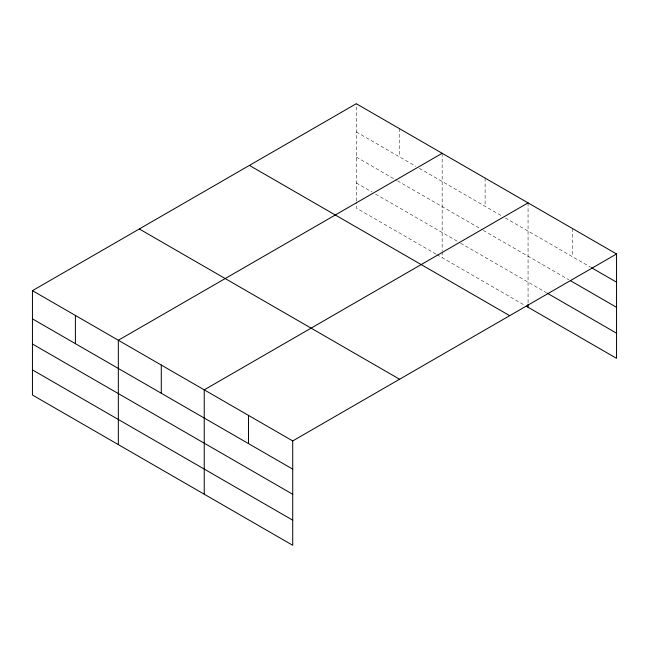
<?xml version="1.0" encoding="UTF-8"?>
<svg xmlns="http://www.w3.org/2000/svg" width="649" height="649" viewBox="0 0 649 649"><rect width="100%" height="100%" fill="white"/><g stroke="black" fill="none" stroke-linecap="round" stroke-linejoin="round"><path stroke-width="0.49" stroke-dasharray="3.25 2.43" d="M356.277 201.028L356.277 103.71M356.277 131.909L415.871 166.322M419.376 168.342L501.766 215.906M505.271 217.934L590.525 267.153M356.277 157.042L396.588 180.317M397.464 180.828L482.483 229.908M483.359 230.411L568.832 279.76M356.277 182.937L372.047 192.039M375.56 194.067L459.695 242.645M460.571 243.148L546.28 292.634M436.031 254.116L356.277 208.069L356.277 202.034M436.907 254.619L524.554 305.217M572.304 228.432L572.304 256.631M528.059 202.886L528.059 303.221M485.111 178.094L485.111 206.293M442.164 153.294L442.164 250.619M442.164 251.625L442.164 257.653M399.224 128.502L399.224 156.709"/><path stroke-width="0.97" d="M616.55 253.978L356.277 103.71L32.45 290.663L32.45 395.022L292.723 545.29L292.723 440.931L616.55 253.978L616.55 358.337L526.307 306.231M442.164 153.294L118.337 340.254L118.337 444.614M528.059 202.886L204.232 389.846L204.232 494.205M591.393 267.656L616.55 282.177M570.568 280.766L616.55 307.31M547.139 293.129L616.55 333.205M249.411 165.406L509.684 315.674M139.316 228.967L399.589 379.235M32.45 290.663L292.723 440.931M32.45 318.87L292.723 469.138M32.45 344.002L292.723 494.27M32.45 369.898L292.723 520.165M528.059 304.227L528.059 307.245M248.478 415.392L248.478 443.591M161.285 365.046L161.285 393.253M75.398 315.463L75.398 343.662"/></g></svg>
